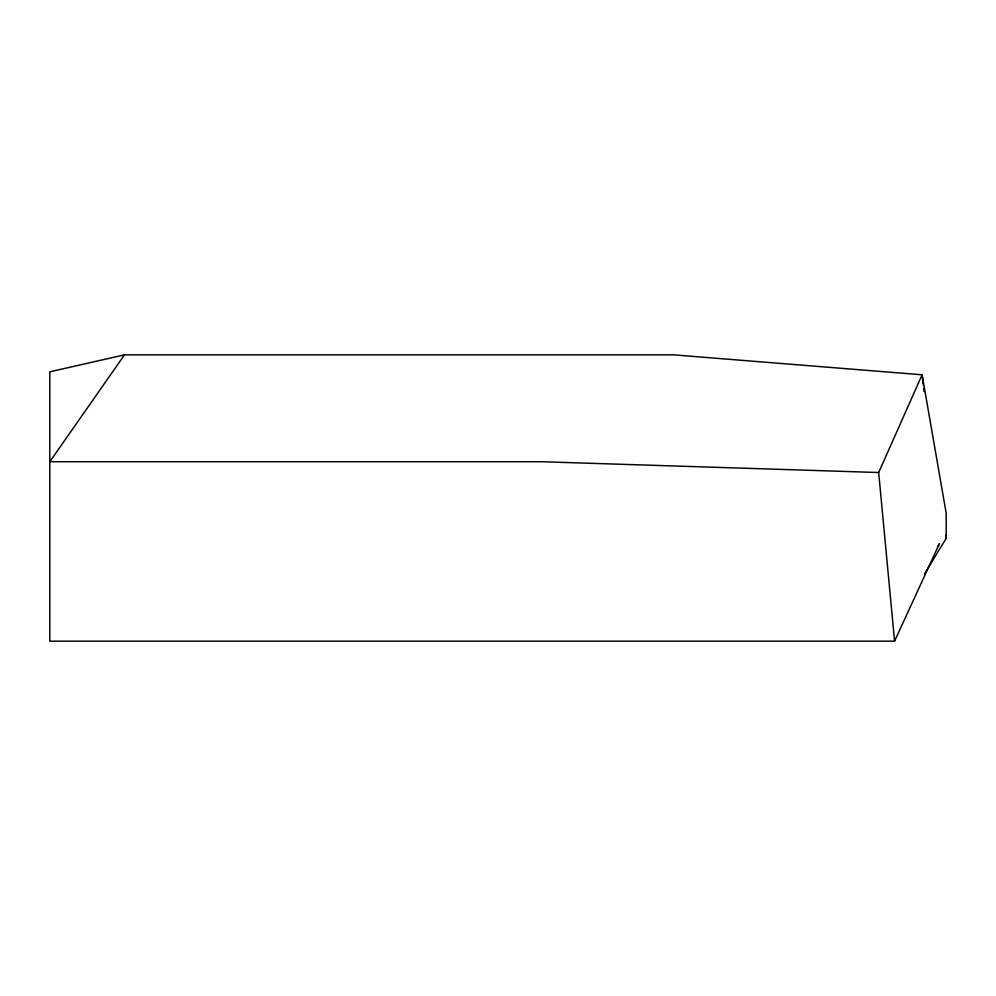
<?xml version="1.0" encoding="UTF-8"?>
<svg xmlns="http://www.w3.org/2000/svg" width="996" height="996" viewBox="0 0 996 996"><rect width="100%" height="100%" fill="white"/><g stroke="black" fill="none" stroke-linecap="round" stroke-linejoin="round"><path stroke-width="1.49" d="M894.57 641.163L878.671 472.527L922.097 374.795L673.483 354.837L124.5 354.837L49.8 371.819L49.8 641.163L894.57 641.163L939.377 543.729L937.846 546.406M924.462 573.945L946.2 538.35L946.2 513.239L922.097 374.795L923.342 385.44M124.5 354.837L49.8 461.721L541.264 461.721L878.671 472.527M945.665 535.338L946.2 538.35M923.703 388.477L924.051 391.515"/></g></svg>
